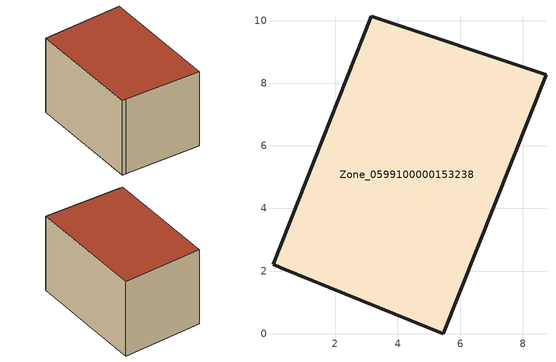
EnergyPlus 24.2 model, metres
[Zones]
Zone_0599100000153238
 floor ground (C_G): 5.45,0 0.27,2.11 0.01,2.21 3.15,10.14 8.74,8.28 z0
 wall outside (C_F): 0.27,2.11 5.45,0 8.74,8.28 3.15,10.14 0.01,2.21 0.27,2.11 z0:5.69
 roof outside (C_R): 8.74,8.28 3.15,10.14 0.01,2.21 0.27,2.11 5.45,0 z5.69
[BUILDING]
Pand.0599100000153238: North Axis=0; Terrain=City; Loads Convergence Tolerance Value=0.04; Temperature Convergence Tolerance Value=0.4; Solar Distribution=FullExterior; Maximum Number of Warmup Days=25; Minimum Number of Warmup Days=1
[Site:Location]
Rotterdam.The.Hague.AP_ZH_NLD Design_Conditions: Latitude=51.96; Longitude=4.45; Time Zone=1; Elevation=-4.5
[SITE:GROUNDTEMPERATURE:BUILDINGSURFACE]
18, 18, 18, 18, 18, 18, 18, 18, 18, 18, 18, 18
[MATERIAL] Thermal Absorptance=0.9; Solar Absorptance=0.7; Visible Absorptance=0.7
Name | Roughness | Thickness | Conductivity | Density | Specific Heat
G.TI.1975-1991 | MediumSmooth | 0.15 | 0.288461 | 540 | 1210
F.TI.1975-1991 | Rough | 0.3 | 0.230769 | 1920 | 840
R.TI.1975-1991 | MediumRough | 0.2 | 0.153846 | 1500 | 1000
[CONSTRUCTION]
C_G: G.TI.1975-1991
C_F: F.TI.1975-1991
C_R: R.TI.1975-1991
[ZONE]
Zone_0599100000153238: Type=1; Multiplier=1; Ceiling Height=Autocalculate; Volume=Autocalculate; Floor Area=autocalculate; Part of Total Floor Area=Yes
[ZONEINFILTRATION:DESIGNFLOWRATE]
Infil_Zone_0599100000153238: Zone or ZoneList or Space or SpaceList=Zone_0599100000153238; Schedule=AlwaysOn; Design Flow Rate Calculation Method=Flow/Area; Flow Rate per Floor Area=0.003; Constant Term Coefficient=1; Temperature Term Coefficient=0; Velocity Term Coefficient=0; Velocity Squared Term Coefficient=0
[HVACTEMPLATE:ZONE:IDEALLOADSAIRSYSTEM]
Zone_0599100000153238: Maximum Heating Supply Air Temperature=50; Minimum Cooling Supply Air Temperature=13; Maximum Heating Supply Air Humidity Ratio=0.0156; Minimum Cooling Supply Air Humidity Ratio=0.0077; Heating Limit=NoLimit; Cooling Limit=NoLimit; Dehumidification Control Type=ConstantSensibleHeatRatio; Cooling Sensible Heat Ratio=0.7; Dehumidification Setpoint=60; Humidification Control Type=None; Humidification Setpoint=30; Outdoor Air Method=None; Outdoor Air Flow Rate per Person=0.00944; Outdoor Air Flow Rate per Zone Floor Area=0; Outdoor Air Flow Rate per Zone=0; Demand Controlled Ventilation Type=None; Outdoor Air Economizer Type=NoEconomizer; Heat Recovery Type=None; Sensible Heat Recovery Effectiveness=0.7; Latent Heat Recovery Effectiveness=0.65
[ZONECONTROL:THERMOSTAT]
ThermostatControl_Zone_0599100000153238: Zone or ZoneList=Zone_0599100000153238; Control Type Schedule=DualSetpointControlType; Control 1=Thermostat_Zone_0599100000153238; Temperature Difference Between Cutout And Setpoint=0
[THERMOSTATSETPOINT:DUALSETPOINT]
Thermostat_Zone_0599100000153238: Heating Setpoint Temperature Schedule=HeatingSetpoint_Zone_0599100000153238; Cooling Setpoint Temperature Schedule=CoolingSetpoint_Zone_0599100000153238
[SCHEDULE:COMPACT]
HeatingSetpoint_Zone_0599100000153238: Through: 12/31, For: AllDays, Until: 24:00, 21
CoolingSetpoint_Zone_0599100000153238: Through: 12/31, For: AllDays, Until: 24:00, 24
DualSetpointControlType: Through: 12/31, For: AllDays, Until: 24:00, 4
AlwaysOn: Through: 12/31, For: AllDays, Until: 24:00, 1
